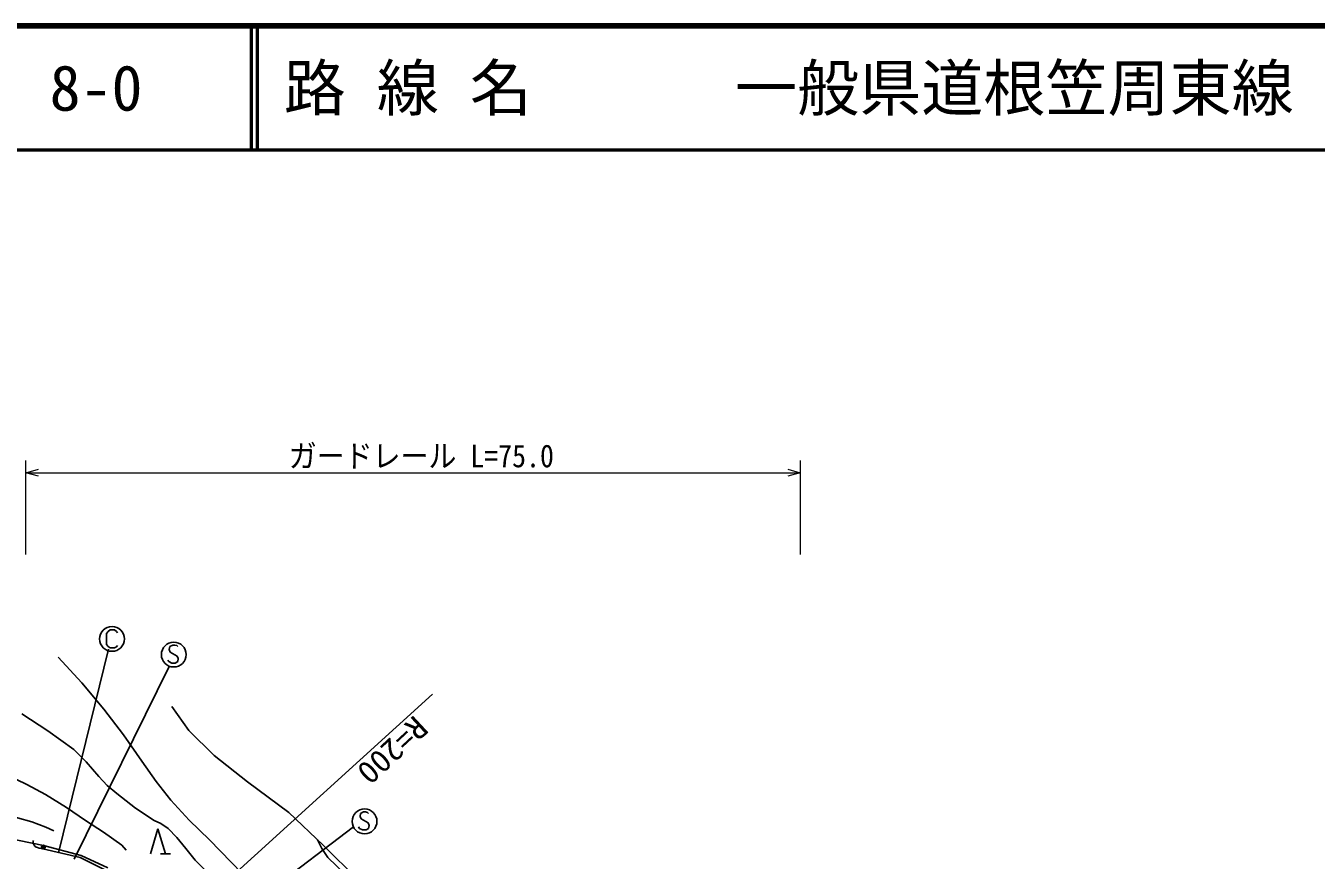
# Model space of a CAD drawing. Units: millimetres, scale not verified. Extents: x 40000 to 680000, y 20000 to 380000.
# Drawn here: x 159604 to 263544, y 312802 to 380000 of the extents above; entities that cross this region are included whole.
import ezdxf
from ezdxf.enums import TextEntityAlignment as Align

# ---------------------------------------------------------------- set-up
doc = ezdxf.new("R2010")
doc.units = ezdxf.units.MM
doc.header["$LTSCALE"] = 1000
for name, color, linetype, lineweight in [('M-BGD', 7, 'Continuous', 25), ('M-BGD-EXST', 7, 'Continuous', 25), ('M-STR-HTXT', 7, 'Continuous', 13), ('M-TTL', 2, 'Continuous', 140), ('M-TTL-LINE', 7, 'Continuous', 50)]:
    doc.layers.add(name, color=color, linetype=linetype, lineweight=lineweight)
doc.layers.add('M-TTL-TXT', color=7, linetype='Continuous')
doc.styles.add('ＭＳ ゴシック', font='')
doc.styles.get('ＭＳ ゴシック').set_extended_font_data('MS Gothic')

msp = doc.modelspace()

# ---------------------------------------------------------------- linework, layer by layer
at = {"layer": 'M-BGD'}
for p, q in [((171353, 325191), (172732, 323253)), ((172732, 323253), (174783, 321239)), ((174783, 321239), (177467, 319114)), ((177467, 319114), (180786, 316653)), ((180786, 316653), (183545, 314006)), ((169651, 313315), (170251, 315315)), ((170251, 315315), (170851, 313315)), ((161028, 313994), (158013, 314596)), ((160202, 314241), (160206, 314343)), ((160233, 314110), (160202, 314241)), ((160206, 314343), (160220, 314401)), ((160274, 314019), (160233, 314110)), ((160338, 313942), (160274, 314019)), ((160441, 313856), (160338, 313942)), ((164074, 313167), (161028, 313994)), ((183545, 314006), (186378, 311210)), ((160534, 313814), (160441, 313856)), ((160689, 313777), (160534, 313814)), ((160982, 313709), (160689, 313777)), ((163973, 313007), (160982, 313709)), ((166128, 311936), (163973, 313007)), ((166218, 312189), (164074, 313167)), ((170451, 313315), (171251, 313315))]:
    msp.add_line(p, q, dxfattribs=at)
for points in [[(162213, 329149), (164105, 327083), (165899, 324967), (167475, 322898), (168960, 320774), (170106, 319134), (171277, 317649), (172773, 316036), (174394, 314440), (177930, 310828)], [(136751, 327156), (137490, 326473), (138238, 325916), (139119, 325461), (140058, 325101), (142977, 324058), (146069, 323066), (149621, 322197), (153101, 321242), (155537, 320526), (158065, 319669), (159693, 318899), (161187, 318082), (162894, 317039), (164413, 315993), (165873, 315062), (167328, 314005), (167697, 313617)], [(128354, 325269), (129503, 324468), (130659, 323800), (131939, 323227), (133403, 322701), (142506, 320221), (151712, 317773), (155437, 317022), (158942, 316212), (160099, 315892), (161222, 315462), (161848, 315174)], [(159277, 324601), (161385, 323214), (163471, 321707), (164462, 320717), (165475, 319555), (166157, 318826), (166948, 318163), (168436, 316993), (169939, 316000), (170488, 315753), (171083, 315364), (171778, 314638), (172487, 313735), (173245, 312807), (174029, 312029)], [(183097, 314454), (183458, 313733), (183928, 313031), (185330, 311681), (186676, 310241), (187529, 309132), (188346, 308243), (188760, 307807), (189092, 307239), (189249, 306811)]]:
    msp.add_lwpolyline(points, dxfattribs=at)
for radius in [150, 90, 30]:
    msp.add_circle((161016, 313855), radius, dxfattribs=at)
at = {"layer": 'M-BGD-EXST'}
for p, q in [((166229, 331223), (166109, 331063)), ((166109, 331063), (166109, 330183)), ((166389, 331343), (166229, 331223)), ((166749, 331343), (166389, 331343)), ((166909, 331223), (166749, 331343)), ((166989, 331103), (166909, 331223)), ((166252, 329807), (162244, 313402)), ((166109, 330183), (166229, 330023)), ((166229, 330023), (166389, 329903)), ((166389, 329903), (166749, 329903)), ((166749, 329903), (166909, 329983)), ((166909, 329983), (166989, 330103)), ((171203, 330002), (171163, 329762)), ((171163, 329762), (171243, 329562)), ((171443, 330122), (171203, 330002)), ((171243, 329562), (171803, 329242)), ((171603, 330122), (171443, 330122)), ((171763, 330082), (171603, 330122)), ((171843, 330002), (171763, 330082)), ((171123, 328802), (171043, 328922)), ((171363, 328682), (171123, 328802)), ((171643, 328682), (171363, 328682)), ((171843, 328802), (171643, 328682)), ((171803, 329242), (171883, 329042)), ((171883, 329042), (171843, 328802)), ((171151, 328397), (163506, 312883)), ((186568, 316566), (186528, 316326)), ((186528, 316326), (186608, 316126)), ((186808, 316686), (186568, 316566)), ((186608, 316126), (187168, 315806)), ((186968, 316686), (186808, 316686)), ((187128, 316646), (186968, 316686)), ((187208, 316566), (187128, 316646)), ((185997, 315481), (173378, 305905)), ((186488, 315366), (186408, 315486)), ((186728, 315246), (186488, 315366)), ((187008, 315246), (186728, 315246)), ((187208, 315366), (187008, 315246)), ((187168, 315806), (187248, 315606)), ((187248, 315606), (187208, 315366))]:
    msp.add_line(p, q, dxfattribs=at)
for centre in [(166549, 330623), (171523, 329362), (186888, 315926)]:
    msp.add_circle(centre, 1000, dxfattribs=at)
at = {"layer": 'M-STR-HTXT'}
for p, q in [((159617, 337425), (159617, 345004)), ((159617, 344004), (160617, 344284)), ((220972, 344284), (221972, 344004)), ((221972, 345004), (221972, 337425)), ((160617, 343724), (159617, 344004)), ((159617, 344004), (221972, 344004)), ((221972, 344004), (220972, 343724)), ((192369, 326170), (171103, 306883))]:
    msp.add_line(p, q, dxfattribs=at)
at = {"layer": 'M-TTL'}
msp.add_line((680000, 380000), (40000, 380000), dxfattribs=at)
at = {"layer": 'M-TTL-LINE'}
for p, q in [((177750, 380000), (177750, 370000)), ((178250, 380000), (178250, 370000)), ((40000, 370000), (680000, 370000))]:
    msp.add_line(p, q, dxfattribs=at)

# ---------------------------------------------------------------- texts
at = {"layer": 'M-STR-HTXT', "style": 'ＭＳ ゴシック', "width": 0.9}
msp.add_text('ガードレール L=75.0', height=1833, dxfattribs=at).set_placement((180786, 343895), align=Align.BOTTOM_LEFT)
at = {"layer": 'M-STR-HTXT', "style": 'ＭＳ ゴシック', "width": 1.05}
msp.add_text('R=200', height=1833, rotation=222.9, dxfattribs=at).set_placement((190547, 324960), align=Align.BOTTOM_LEFT)
at = {"layer": 'M-TTL-TXT', "style": 'ＭＳ ゴシック'}
for s, p in [('路 線 名', (180380, 375000)), ('一般県道根笠周東線', (216734, 375000)), ('8-0', (161521, 375000)), ('8-0', (161521, 375000))]:
    msp.add_text(s, height=3666, dxfattribs=at).set_placement(p, align=Align.MIDDLE_LEFT)

doc.saveas('drawing.dxf')
